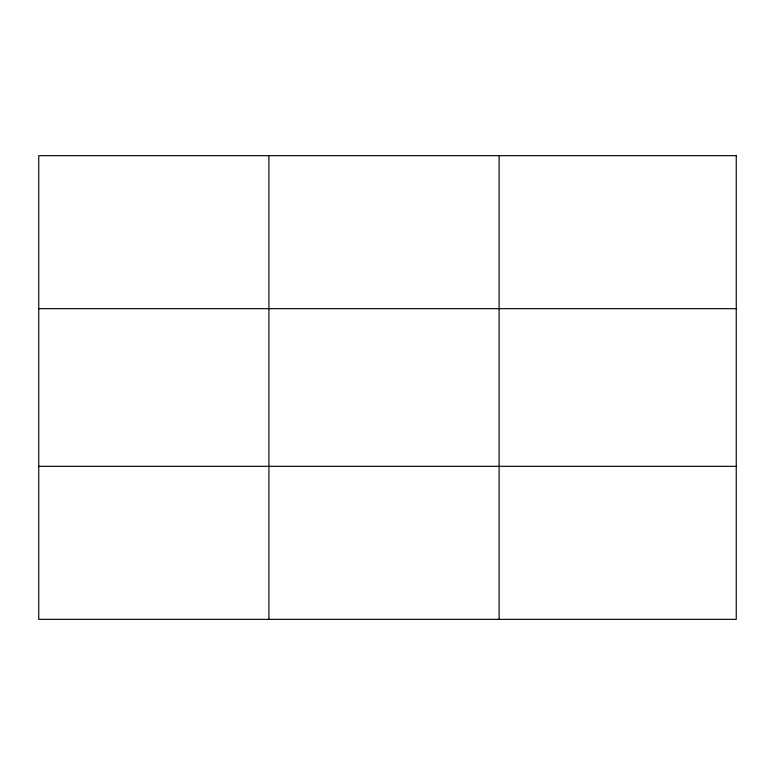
<?xml version="1.0" encoding="UTF-8"?>
<svg xmlns="http://www.w3.org/2000/svg" width="775" height="775" viewBox="0 0 775 775"><rect width="100%" height="100%" fill="white"/><g stroke="black" fill="none" stroke-linecap="round" stroke-linejoin="round"><path stroke-width="1.16" d="M268.925 155.659L268.925 619.341M499.1 155.659L499.1 619.341M38.75 308.673L736.25 308.673M38.75 466.327L736.25 466.327M736.25 155.659L736.25 619.341L38.75 619.341L38.75 155.659L736.25 155.659"/></g></svg>
